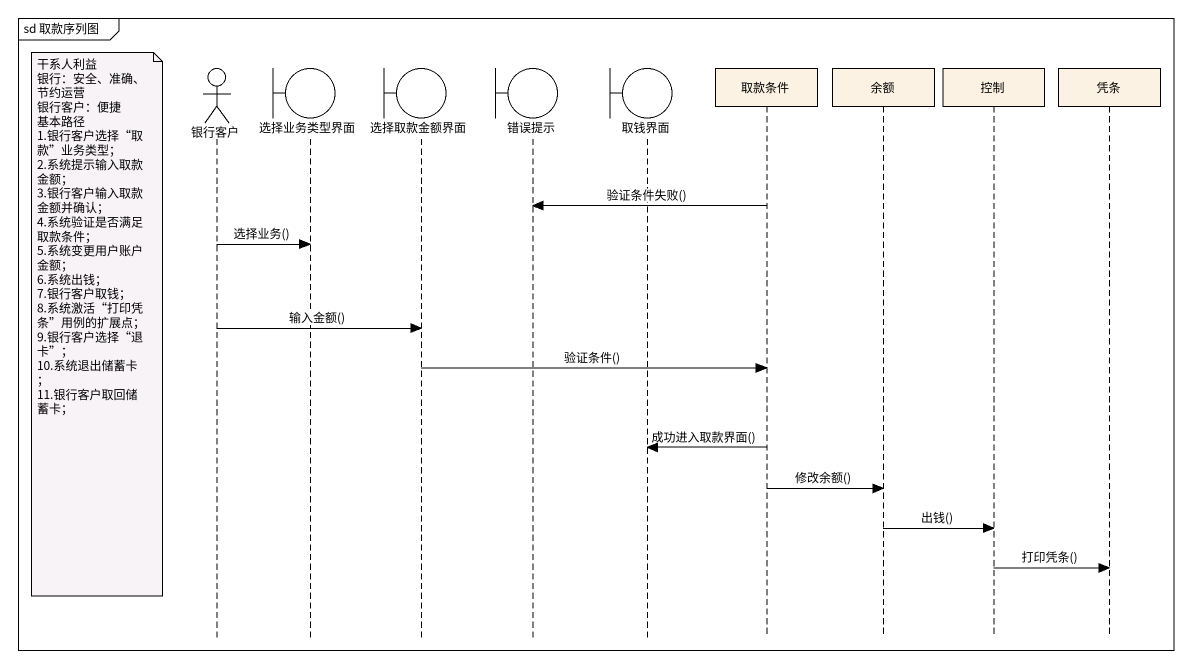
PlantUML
@startuml
mainframe sd 取款序列图
hide footbox
actor 银行客户
boundary 选择业务类型界面
boundary 选择取款金额界面
boundary 错误提示
boundary 取钱界面
participant 取款条件
participant 余额
participant 控制
participant 凭条

取款条件 -> 错误提示 : 验证条件失败()
银行客户 -> 选择业务类型界面 : 选择业务()
note left of 银行客户
  干系人利益
  银行：安全、准确、节约运营
  银行客户：便捷
  基本路径
  1.银行客户选择“取款”业务类型；
  2.系统提示输入取款金额；
  3.银行客户输入取款金额并确认；
  4.系统验证是否满足取款条件；
  5.系统变更用户账户金额；
  6.系统出钱；
  7.银行客户取钱；
  8.系统激活“打印凭条”用例的扩展点；
  9.银行客户选择“退卡”；
  10.系统退出储蓄卡；
  11.银行客户取回储蓄卡；
end note
银行客户 -> 选择取款金额界面 : 输入金额()
选择取款金额界面 -> 取款条件 : 验证条件()
取款条件 -> 取钱界面 : 成功进入取款界面()
取款条件 -> 余额 : 修改余额()
余额 -> 控制 : 出钱()
控制 -> 凭条 : 打印凭条()
@enduml
